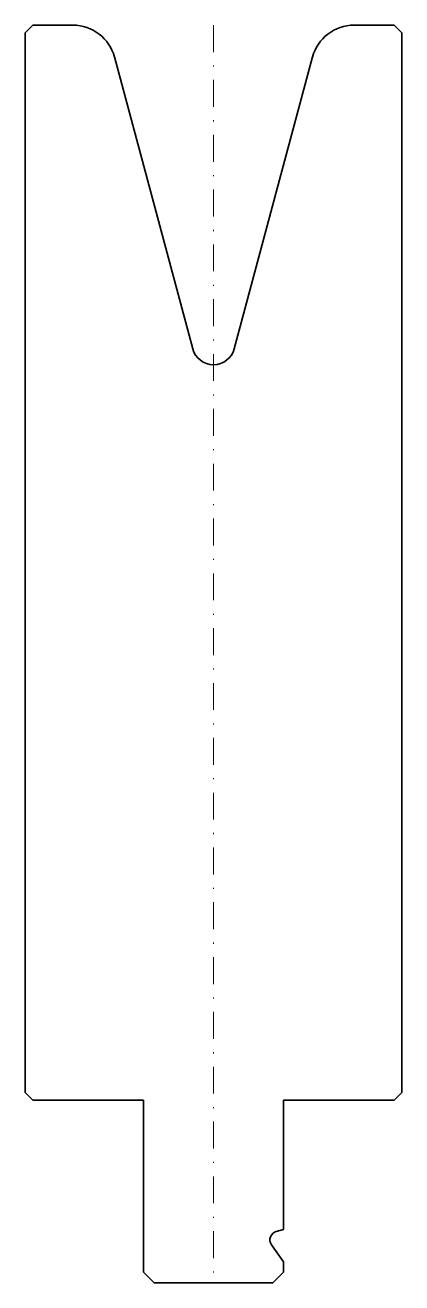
# Model space of a CAD drawing. Header units: millimetres. Extents: x -18 to 18, y -117 to 0.
import ezdxf

# ---------------------------------------------------------------- set-up
doc = ezdxf.new("R2010")
doc.units = ezdxf.units.MM
doc.header["$LTSCALE"] = 5
doc.linetypes.add('AUSGEZOGEN', pattern=[0])
doc.linetypes.add('DASHDOT', pattern=[1, 0.5, -0.25, 0, -0.25])
doc.layers.add('2', color=7, linetype='Continuous')
doc.layers.add('5', color=3, linetype='Continuous', true_color=0x00ff00)

msp = doc.modelspace()

# ---------------------------------------------------------------- linework, layer by layer
at = {"layer": '2', "color": 7, "linetype": 'AUSGEZOGEN', "lineweight": 35}
for p, q in [((-17.5, -0.7), (-16.8, 0)), ((-17.5, -99.3), (-17.5, -0.7)), ((-16.8, 0), (-13.07, 0)), ((13.07, 0), (16.8, 0)), ((16.8, 0), (17.5, -0.7)), ((17.5, -0.7), (17.5, -99.3)), ((-9.21, -2.96), (-1.93, -30.11)), ((1.93, -30.11), (9.21, -2.96)), ((-16.8, -100), (-17.5, -99.3)), ((17.5, -99.3), (16.8, -100)), ((-6.5, -100), (-16.8, -100)), ((-6.5, -116), (-6.5, -100)), ((16.8, -100), (6.5, -100)), ((6.5, -100), (6.5, -112.05)), ((6.5, -112.05), (5.83, -112.23)), ((5.39, -113.46), (6.5, -115.05)), ((6.5, -115.05), (6.5, -116)), ((-5.5, -117), (-6.5, -116)), ((5.5, -117), (-5.5, -117)), ((6.5, -116), (5.5, -117))]:
    msp.add_line(p, q, dxfattribs=at)
for centre, radius, start, end in [((-13.07, -4), 4, 15, 90), ((13.07, -4), 4, 90, 165), ((0, -29.59), 2, 195, 345), ((6.04, -113), 0.8, 105, 215)]:
    msp.add_arc(centre, radius, start, end, dxfattribs=at)
at = {"layer": '5', "color": 3, "linetype": 'DASHDOT', "lineweight": 18, "true_color": 0x00ff00}
msp.add_line((0, 0), (0, -117), dxfattribs=at)

doc.saveas('drawing.dxf')
